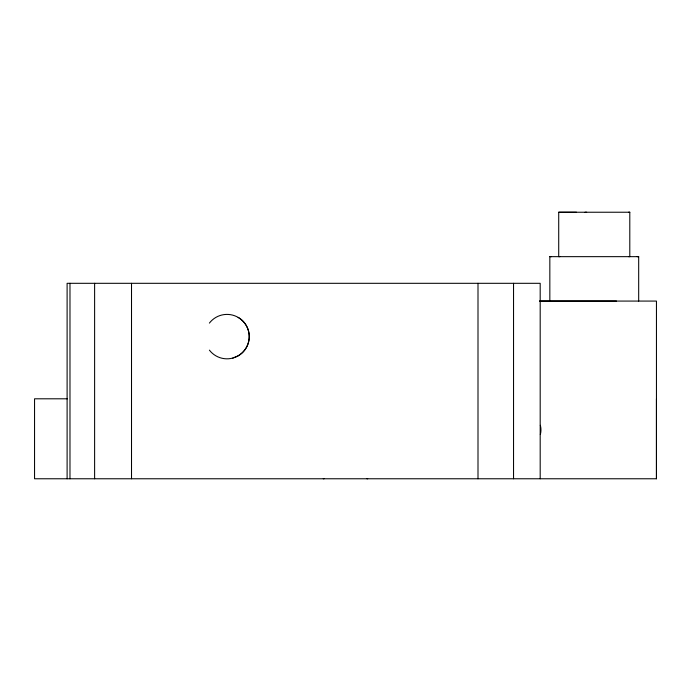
<?xml version="1.0" encoding="UTF-8"?>
<svg xmlns="http://www.w3.org/2000/svg" width="691" height="691" viewBox="0 0 691 691"><rect width="100%" height="100%" fill="white"/><g stroke="black" fill="none" stroke-linecap="round" stroke-linejoin="round"><path stroke-width="1.04" d="M67.338 398.802L34.55 398.802L34.55 478.768L656.45 478.768L656.45 301.077L539.887 301.069M232.772 358.068L238.127 355.848A22.207 22.198 -90 0 0 238.127 317.376M559.935 256.655L558.717 256.655L558.717 212.241L629.795 212.232L629.795 256.655L628.585 256.655M558.717 212.241L576.484 212.232M585.061 212.241L586.633 212.241M628.585 212.241L629.795 212.232M549.837 301.077L549.837 256.655L637.162 256.655L638.683 256.655L638.683 301.077M549.837 256.655L551.349 256.655M637.162 256.655L638.683 256.655M539.541 301.077L616.467 301.077M323.284 478.768L324.044 478.768M366.956 478.759L367.707 478.768M656.45 398.802L656.45 478.768M540.189 478.768L540.189 283.31L67.105 283.31L67.105 478.768M513.543 283.31L513.543 478.768M477.999 283.31L477.999 478.768M131.515 283.31L131.515 478.768M94.615 283.31L94.615 478.768M69.981 283.31L69.981 478.768M540.345 425.302A17.767 17.767 0 0 1 540.345 434.501M209.399 323.094A22.207 22.207 0 0 1 242.031 320.244A22.207 22.207 0 0 1 242.031 352.989A22.207 22.207 0 0 1 209.399 350.138"/></g></svg>
